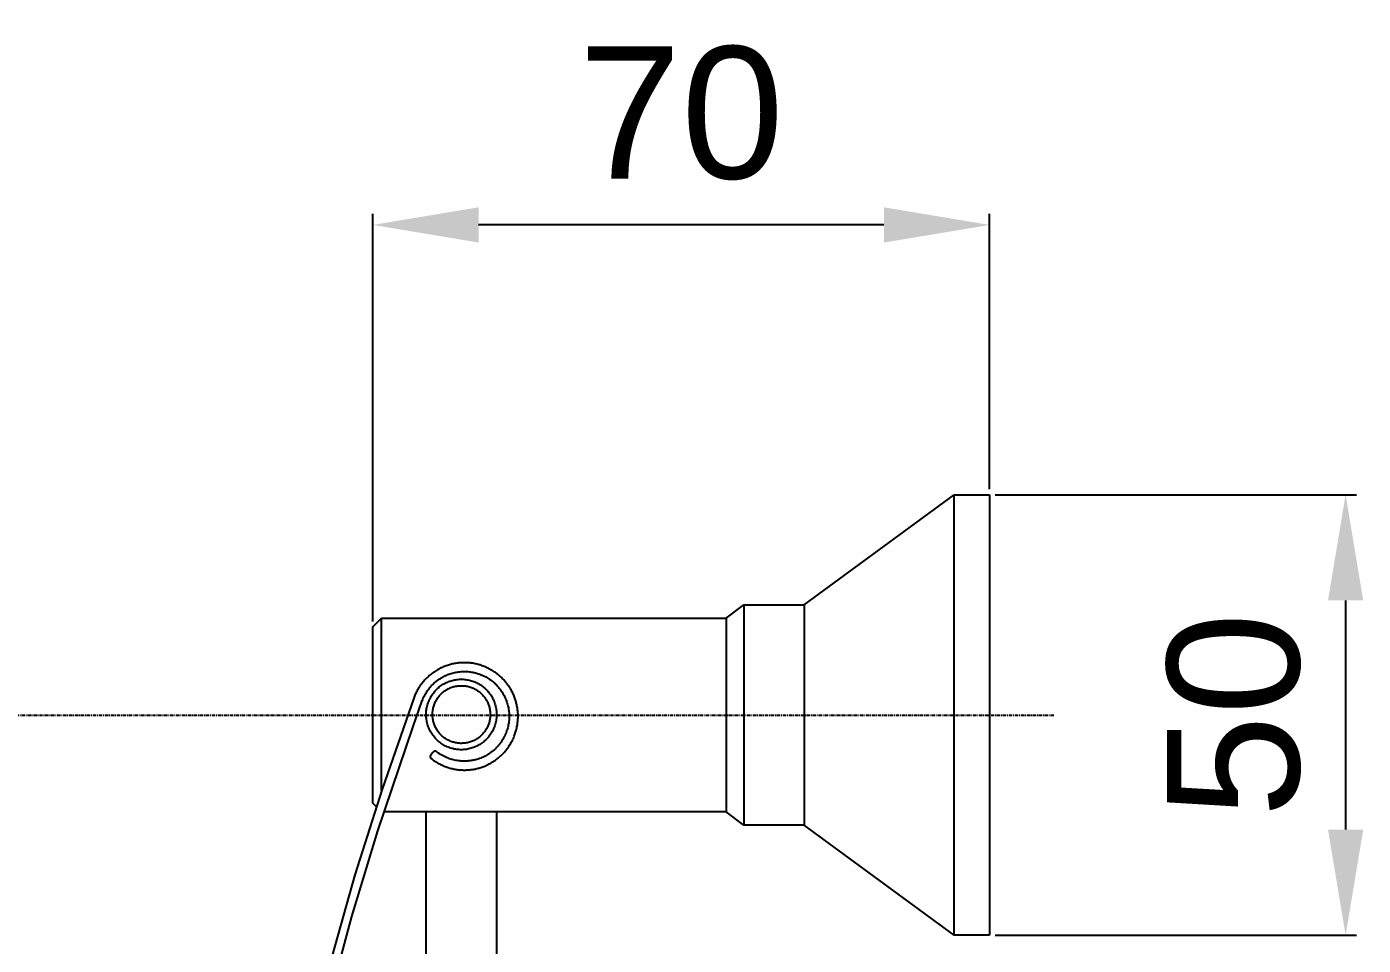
# Model space of a CAD drawing. Header units: millimetres. Extents: x 2944 to 4044, y 1234 to 2718.
# Drawn here: x 3331.8 to 3483.4, y 1527.1 to 1631.3 of the extents above; entities that cross this region are included whole.
import ezdxf

# ---------------------------------------------------------------- set-up
doc = ezdxf.new("R2010")
doc.units = ezdxf.units.MM
doc.linetypes.add('CENTER', pattern=[0.6, 0.375, -0.075, 0.075, -0.075])
for name, color, linetype in [('CEN2', 1, 'Continuous'), ('DIM2', 3, 'Continuous'), ('main', 7, 'Continuous')]:
    doc.layers.add(name, color=color, linetype=linetype)
doc.styles.get("Standard").update_dxf_attribs({"font": 'arial.ttf'})
doc.dimstyles.new('ISO-25', dxfattribs={"dimtxt": 2.5, "dimasz": 2.5, "dimexe": 1.25, "dimexo": 0.625, "dimtad": 1, "dimtxsty": 'Standard', "dimcen": 2.5, "dimadec": 0, "dimazin": 0, "dimtfac": 1, "dimtmove": 0, "dimatfit": 3, "dimfxl": 1, "dimarcsym": 0})

# ---------------------------------------------------------------- blocks, each defined once
blk = doc.blocks.new('*D33')
at = {"layer": 'Defpoints', "color": 0, "transparency": 16777216}
for p in [(3441.04, 1578.19), (3441.04, 1528.19), (3481.44, 1528.19)]:
    blk.add_point(p, dxfattribs=at)
at = {"layer": 'DIM2', "color": 0, "lineweight": -2, "transparency": 16777216}
for p, q in [((3441.67, 1578.19), (3482.69, 1578.19)), ((3481.44, 1566.19), (3481.44, 1540.19)), ((3441.67, 1528.19), (3482.69, 1528.19))]:
    blk.add_line(p, q, dxfattribs=at)
at = {"layer": 'DIM2', "color": 0, "transparency": 16777216}
for points in [[(3479.44, 1566.19), (3483.44, 1566.19), (3481.44, 1578.19)], [(3479.44, 1540.19), (3483.44, 1540.19), (3481.44, 1528.19)]]:
    blk.add_solid(points, dxfattribs=at)
at = {"layer": 'DIM2', "color": 0, "transparency": 16777216, "insert": (3468.78, 1553.19), "char_height": 15, "attachment_point": 5, "rotation": 90}
blk.add_mtext('50', dxfattribs=at)
blk = doc.blocks.new('*D24')
at = {"layer": 'Defpoints', "color": 0, "transparency": 16777216}
for p in [(3371.04, 1608.82), (3441.04, 1578.19), (3371.04, 1563.19)]:
    blk.add_point(p, dxfattribs=at)
at = {"layer": 'DIM2', "color": 0, "lineweight": -2, "transparency": 16777216}
for p, q in [((3371.04, 1563.82), (3371.04, 1610.07)), ((3441.04, 1578.82), (3441.04, 1610.07)), ((3429.04, 1608.82), (3383.04, 1608.82))]:
    blk.add_line(p, q, dxfattribs=at)
at = {"layer": 'DIM2', "color": 0, "transparency": 16777216}
for points in [[(3383.04, 1610.82), (3383.04, 1606.82), (3371.04, 1608.82)], [(3429.04, 1610.82), (3429.04, 1606.82), (3441.04, 1608.82)]]:
    blk.add_solid(points, dxfattribs=at)
at = {"layer": 'DIM2', "color": 0, "transparency": 16777216, "insert": (3406.04, 1621.48), "char_height": 15, "attachment_point": 5}
blk.add_mtext('70', dxfattribs=at)

msp = doc.modelspace()

# ---------------------------------------------------------------- linework, layer by layer
at = {"layer": 'CEN2', "linetype": 'CENTER'}
msp.add_line((3157.7, 1553.19), (3448.39, 1553.19), dxfattribs=at)
at = {"layer": 'main'}
for p, q in [((3419.98, 1565.69), (3437.03, 1578.19)), ((3437.03, 1578.19), (3441.04, 1578.19)), ((3437.03, 1528.19), (3437.03, 1578.19)), ((3441.04, 1578.19), (3441.04, 1528.19)), ((3411.16, 1564.19), (3413.16, 1565.69)), ((3413.16, 1565.69), (3419.98, 1565.69)), ((3413.16, 1565.69), (3413.16, 1540.7)), ((3419.98, 1565.69), (3419.98, 1540.7)), ((3371.04, 1563.19), (3372.04, 1564.19)), ((3372.04, 1544.62), (3372.04, 1564.19)), ((3372.04, 1564.19), (3411.16, 1564.19)), ((3411.16, 1564.19), (3411.16, 1542.2)), ((3371.04, 1543.19), (3371.04, 1563.19)), ((3377.55, 1557.74), (3377.45, 1557.66)), ((3377.65, 1557.82), (3377.55, 1557.74)), ((3377.75, 1557.9), (3377.65, 1557.82)), ((3377.85, 1557.97), (3377.75, 1557.9)), ((3377.95, 1558.04), (3377.85, 1557.97)), ((3378.05, 1558.11), (3377.95, 1558.04)), ((3378.16, 1558.18), (3378.05, 1558.11)), ((3378.26, 1558.25), (3378.16, 1558.18)), ((3378.37, 1558.31), (3378.26, 1558.25)), ((3378.48, 1558.37), (3378.37, 1558.31)), ((3378.59, 1558.43), (3378.48, 1558.37)), ((3378.7, 1558.49), (3378.59, 1558.43)), ((3378.81, 1558.55), (3378.7, 1558.49)), ((3378.92, 1558.6), (3378.81, 1558.55)), ((3379.04, 1558.65), (3378.92, 1558.6)), ((3379.15, 1558.69), (3379.04, 1558.65)), ((3379.27, 1558.74), (3379.15, 1558.69)), ((3379.38, 1558.78), (3379.27, 1558.74)), ((3379.33, 1557.68), (3379.44, 1557.73)), ((3379.5, 1558.82), (3379.38, 1558.78)), ((3379.44, 1557.73), (3379.55, 1557.78)), ((3379.62, 1558.86), (3379.5, 1558.82)), ((3379.55, 1557.78), (3379.66, 1557.82)), ((3379.73, 1558.9), (3379.62, 1558.86)), ((3379.66, 1557.82), (3379.79, 1557.87)), ((3379.85, 1558.93), (3379.73, 1558.9)), ((3379.79, 1557.87), (3379.93, 1557.91)), ((3379.97, 1558.96), (3379.85, 1558.93)), ((3379.93, 1557.91), (3380.06, 1557.95)), ((3380.09, 1558.99), (3379.97, 1558.96)), ((3380.06, 1557.95), (3380.2, 1557.98)), ((3380.21, 1559.01), (3380.09, 1558.99)), ((3380.2, 1557.98), (3380.34, 1558.02)), ((3380.32, 1559.03), (3380.21, 1559.01)), ((3380.44, 1559.05), (3380.32, 1559.03)), ((3380.34, 1558.02), (3380.48, 1558.05)), ((3380.56, 1559.07), (3380.44, 1559.05)), ((3380.48, 1558.05), (3380.62, 1558.07)), ((3380.68, 1559.09), (3380.56, 1559.07)), ((3380.62, 1558.07), (3380.76, 1558.09)), ((3380.8, 1559.1), (3380.68, 1559.09)), ((3380.76, 1558.09), (3380.91, 1558.11)), ((3380.91, 1559.11), (3380.8, 1559.1)), ((3381.03, 1559.12), (3380.91, 1559.11)), ((3380.91, 1558.11), (3381.07, 1558.12)), ((3381.15, 1559.13), (3381.03, 1559.12)), ((3381.07, 1558.12), (3381.22, 1558.13)), ((3381.26, 1559.13), (3381.15, 1559.13)), ((3381.22, 1558.13), (3381.38, 1558.13)), ((3381.38, 1559.13), (3381.26, 1559.13)), ((3381.49, 1559.13), (3381.38, 1559.13)), ((3381.38, 1558.13), (3381.53, 1558.13)), ((3381.61, 1559.13), (3381.49, 1559.13)), ((3381.53, 1558.13), (3381.69, 1558.13)), ((3381.72, 1559.13), (3381.61, 1559.13)), ((3381.69, 1558.13), (3381.85, 1558.12)), ((3381.83, 1559.12), (3381.72, 1559.13)), ((3381.95, 1559.11), (3381.83, 1559.12)), ((3381.85, 1558.12), (3382, 1558.1)), ((3382.06, 1559.1), (3381.95, 1559.11)), ((3382, 1558.1), (3382.12, 1558.09)), ((3382.17, 1559.09), (3382.06, 1559.1)), ((3382.12, 1558.09), (3382.24, 1558.07)), ((3382.29, 1559.07), (3382.17, 1559.09)), ((3382.24, 1558.07), (3382.35, 1558.05)), ((3382.4, 1559.06), (3382.29, 1559.07)), ((3382.35, 1558.05), (3382.47, 1558.03)), ((3382.52, 1559.04), (3382.4, 1559.06)), ((3382.47, 1558.03), (3382.59, 1558)), ((3382.64, 1559.01), (3382.52, 1559.04)), ((3382.59, 1558), (3382.7, 1557.97)), ((3382.75, 1558.99), (3382.64, 1559.01)), ((3382.7, 1557.97), (3382.81, 1557.94)), ((3382.87, 1558.96), (3382.75, 1558.99)), ((3382.81, 1557.94), (3382.93, 1557.91)), ((3382.98, 1558.93), (3382.87, 1558.96)), ((3382.93, 1557.91), (3383.06, 1557.86)), ((3383.1, 1558.9), (3382.98, 1558.93)), ((3383.06, 1557.86), (3383.2, 1557.82)), ((3383.21, 1558.87), (3383.1, 1558.9)), ((3383.2, 1557.82), (3383.33, 1557.76)), ((3383.33, 1558.83), (3383.21, 1558.87)), ((3383.44, 1558.79), (3383.33, 1558.83)), ((3383.33, 1557.76), (3383.46, 1557.71)), ((3383.56, 1558.75), (3383.44, 1558.79)), ((3383.46, 1557.71), (3383.59, 1557.65)), ((3383.67, 1558.71), (3383.56, 1558.75)), ((3383.79, 1558.66), (3383.67, 1558.71)), ((3383.9, 1558.61), (3383.79, 1558.66)), ((3384.01, 1558.56), (3383.9, 1558.61)), ((3384.12, 1558.51), (3384.01, 1558.56)), ((3384.23, 1558.45), (3384.12, 1558.51)), ((3384.34, 1558.39), (3384.23, 1558.45)), ((3384.45, 1558.33), (3384.34, 1558.39)), ((3384.56, 1558.27), (3384.45, 1558.33)), ((3384.66, 1558.2), (3384.56, 1558.27)), ((3384.77, 1558.14), (3384.66, 1558.2)), ((3384.87, 1558.07), (3384.77, 1558.14)), ((3384.97, 1558), (3384.87, 1558.07)), ((3385.08, 1557.92), (3384.97, 1558)), ((3385.17, 1557.85), (3385.08, 1557.92)), ((3385.27, 1557.77), (3385.17, 1557.85)), ((3385.37, 1557.69), (3385.27, 1557.77)), ((3376.26, 1556.27), (3376.2, 1556.17)), ((3376.32, 1556.37), (3376.26, 1556.27)), ((3376.39, 1556.47), (3376.32, 1556.37)), ((3376.46, 1556.57), (3376.39, 1556.47)), ((3376.53, 1556.67), (3376.46, 1556.57)), ((3376.61, 1556.77), (3376.53, 1556.67)), ((3376.68, 1556.86), (3376.61, 1556.77)), ((3376.76, 1556.96), (3376.68, 1556.86)), ((3376.84, 1557.05), (3376.76, 1556.96)), ((3376.92, 1557.14), (3376.84, 1557.05)), ((3377, 1557.23), (3376.92, 1557.14)), ((3377.09, 1557.32), (3377, 1557.23)), ((3377.18, 1557.41), (3377.09, 1557.32)), ((3377.27, 1557.5), (3377.18, 1557.41)), ((3377.36, 1557.58), (3377.27, 1557.5)), ((3377.45, 1557.66), (3377.36, 1557.58)), ((3377.4, 1556.16), (3377.48, 1556.27)), ((3377.48, 1556.27), (3377.56, 1556.36)), ((3377.56, 1556.36), (3377.64, 1556.45)), ((3377.64, 1556.45), (3377.72, 1556.54)), ((3377.72, 1556.54), (3377.81, 1556.63)), ((3377.81, 1556.63), (3377.9, 1556.71)), ((3377.9, 1556.71), (3377.98, 1556.8)), ((3377.98, 1556.8), (3378.07, 1556.88)), ((3378.07, 1556.88), (3378.17, 1556.95)), ((3378.17, 1556.95), (3378.24, 1557.02)), ((3378.24, 1557.02), (3378.32, 1557.08)), ((3378.28, 1556.09), (3378.38, 1556.19)), ((3378.32, 1557.08), (3378.39, 1557.13)), ((3378.38, 1556.19), (3378.48, 1556.28)), ((3378.39, 1557.13), (3378.47, 1557.19)), ((3378.41, 1556.22), (3378.47, 1556.27)), ((3378.47, 1557.19), (3378.55, 1557.25)), ((3378.48, 1556.28), (3378.59, 1556.37)), ((3378.55, 1557.25), (3378.63, 1557.3)), ((3378.59, 1556.37), (3378.7, 1556.45)), ((3378.63, 1557.3), (3378.71, 1557.35)), ((3378.7, 1556.45), (3378.81, 1556.54)), ((3378.71, 1557.35), (3378.8, 1557.4)), ((3378.8, 1557.4), (3378.9, 1557.46)), ((3378.81, 1556.54), (3378.93, 1556.61)), ((3378.9, 1557.46), (3379, 1557.52)), ((3378.93, 1556.61), (3379.04, 1556.69)), ((3379, 1557.52), (3379.11, 1557.58)), ((3379.04, 1556.69), (3379.16, 1556.75)), ((3379.11, 1557.58), (3379.22, 1557.63)), ((3379.16, 1556.75), (3379.29, 1556.82)), ((3379.22, 1557.63), (3379.33, 1557.68)), ((3379.29, 1556.82), (3379.41, 1556.88)), ((3379.41, 1556.88), (3379.54, 1556.93)), ((3379.54, 1556.93), (3379.67, 1556.99)), ((3379.59, 1556.16), (3379.69, 1556.21)), ((3379.67, 1556.99), (3379.8, 1557.03)), ((3379.69, 1556.21), (3379.79, 1556.26)), ((3379.79, 1556.26), (3379.9, 1556.3)), ((3379.8, 1557.03), (3379.93, 1557.08)), ((3379.9, 1556.3), (3380, 1556.34)), ((3379.93, 1557.08), (3380.06, 1557.11)), ((3380, 1556.34), (3380.11, 1556.37)), ((3380.06, 1557.11), (3380.19, 1557.15)), ((3380.11, 1556.37), (3380.22, 1556.41)), ((3380.19, 1557.15), (3380.33, 1557.18)), ((3380.22, 1556.41), (3380.33, 1556.44)), ((3380.33, 1557.18), (3380.47, 1557.2)), ((3380.33, 1556.44), (3380.44, 1556.46)), ((3380.44, 1556.46), (3380.55, 1556.48)), ((3380.47, 1557.2), (3380.6, 1557.22)), ((3380.55, 1556.48), (3380.67, 1556.5)), ((3380.6, 1557.22), (3380.74, 1557.23)), ((3380.67, 1556.5), (3380.78, 1556.51)), ((3380.74, 1557.23), (3380.88, 1557.24)), ((3380.78, 1556.51), (3380.89, 1556.52)), ((3380.88, 1557.24), (3381.02, 1557.25)), ((3380.89, 1556.52), (3381.01, 1556.52)), ((3381.01, 1556.52), (3381.12, 1556.52)), ((3381.02, 1557.25), (3381.15, 1557.25)), ((3381.12, 1556.52), (3381.23, 1556.52)), ((3381.15, 1557.25), (3381.29, 1557.24)), ((3381.23, 1556.52), (3381.35, 1556.51)), ((3381.29, 1557.24), (3381.43, 1557.23)), ((3381.35, 1556.51), (3381.46, 1556.5)), ((3381.43, 1557.23), (3381.57, 1557.22)), ((3381.46, 1556.5), (3381.57, 1556.49)), ((3381.57, 1557.22), (3381.7, 1557.2)), ((3381.57, 1556.49), (3381.69, 1556.47)), ((3381.69, 1556.47), (3381.8, 1556.45)), ((3381.7, 1557.2), (3381.84, 1557.18)), ((3381.8, 1556.45), (3381.91, 1556.42)), ((3381.84, 1557.18), (3381.98, 1557.15)), ((3381.91, 1556.42), (3382.02, 1556.39)), ((3381.98, 1557.15), (3382.11, 1557.12)), ((3382.02, 1556.39), (3382.13, 1556.36)), ((3382.11, 1557.12), (3382.24, 1557.08)), ((3382.13, 1556.36), (3382.23, 1556.32)), ((3382.23, 1556.32), (3382.34, 1556.28)), ((3382.24, 1557.08), (3382.38, 1557.04)), ((3382.34, 1556.28), (3382.44, 1556.23)), ((3382.38, 1557.04), (3382.51, 1556.99)), ((3382.44, 1556.23), (3382.55, 1556.18)), ((3382.51, 1556.99), (3382.63, 1556.94)), ((3382.63, 1556.94), (3382.76, 1556.88)), ((3382.76, 1556.88), (3382.88, 1556.82)), ((3382.88, 1556.82), (3383.01, 1556.76)), ((3383.01, 1556.76), (3383.13, 1556.69)), ((3383.13, 1556.69), (3383.25, 1556.62)), ((3383.25, 1556.62), (3383.36, 1556.54)), ((3383.36, 1556.54), (3383.47, 1556.46)), ((3383.47, 1556.46), (3383.58, 1556.38)), ((3383.58, 1556.38), (3383.69, 1556.29)), ((3383.59, 1557.65), (3383.72, 1557.59)), ((3383.69, 1556.29), (3383.79, 1556.2)), ((3383.72, 1557.59), (3383.85, 1557.52)), ((3383.79, 1556.2), (3383.89, 1556.1)), ((3383.85, 1557.52), (3383.97, 1557.45)), ((3383.97, 1557.45), (3384.1, 1557.38)), ((3384.1, 1557.38), (3384.22, 1557.3)), ((3384.22, 1557.3), (3384.34, 1557.22)), ((3384.34, 1557.22), (3384.46, 1557.13)), ((3384.46, 1557.13), (3384.58, 1557.04)), ((3384.58, 1557.04), (3384.69, 1556.95)), ((3384.69, 1556.95), (3384.8, 1556.86)), ((3384.8, 1556.86), (3384.91, 1556.76)), ((3384.91, 1556.76), (3385.01, 1556.66)), ((3385.01, 1556.66), (3385.11, 1556.56)), ((3385.11, 1556.56), (3385.21, 1556.45)), ((3385.21, 1556.45), (3385.31, 1556.34)), ((3385.31, 1556.34), (3385.4, 1556.23)), ((3385.46, 1557.61), (3385.37, 1557.69)), ((3385.4, 1556.23), (3385.49, 1556.12)), ((3385.56, 1557.52), (3385.46, 1557.61)), ((3385.65, 1557.44), (3385.56, 1557.52)), ((3385.74, 1557.35), (3385.65, 1557.44)), ((3385.82, 1557.26), (3385.74, 1557.35)), ((3385.91, 1557.17), (3385.82, 1557.26)), ((3385.99, 1557.08), (3385.91, 1557.17)), ((3386.07, 1556.98), (3385.99, 1557.08)), ((3386.15, 1556.89), (3386.07, 1556.98)), ((3386.23, 1556.79), (3386.15, 1556.89)), ((3386.31, 1556.69), (3386.23, 1556.79)), ((3386.38, 1556.59), (3386.31, 1556.69)), ((3386.45, 1556.49), (3386.38, 1556.59)), ((3386.52, 1556.39), (3386.45, 1556.49)), ((3386.58, 1556.29), (3386.52, 1556.39)), ((3386.65, 1556.19), (3386.58, 1556.29)), ((3375.7, 1555.12), (3372.1, 1544.78)), ((3375.61, 1551.9), (3376.66, 1554.83)), ((3375.74, 1555.23), (3375.7, 1555.12)), ((3375.78, 1555.34), (3375.74, 1555.23)), ((3375.82, 1555.44), (3375.78, 1555.34)), ((3375.87, 1555.55), (3375.82, 1555.44)), ((3375.92, 1555.65), (3375.87, 1555.55)), ((3375.97, 1555.76), (3375.92, 1555.65)), ((3376.02, 1555.86), (3375.97, 1555.76)), ((3376.08, 1555.97), (3376.02, 1555.86)), ((3376.14, 1556.07), (3376.08, 1555.97)), ((3376.2, 1556.17), (3376.14, 1556.07)), ((3376.66, 1554.83), (3376.71, 1554.96)), ((3376.71, 1554.96), (3376.73, 1555.02)), ((3376.73, 1555.02), (3376.8, 1555.18)), ((3376.8, 1555.18), (3376.88, 1555.34)), ((3376.88, 1555.34), (3376.94, 1555.46)), ((3376.94, 1555.46), (3377.01, 1555.58)), ((3377.01, 1555.58), (3377.08, 1555.7)), ((3377.08, 1555.7), (3377.16, 1555.82)), ((3377.16, 1555.82), (3377.23, 1555.93)), ((3377.23, 1555.93), (3377.31, 1556.05)), ((3377.31, 1556.05), (3377.4, 1556.16)), ((3377.32, 1554.59), (3377.37, 1554.72)), ((3377.37, 1554.72), (3377.43, 1554.85)), ((3377.43, 1554.85), (3377.48, 1554.97)), ((3377.48, 1554.97), (3377.54, 1555.1)), ((3377.49, 1554.98), (3377.5, 1555)), ((3377.54, 1555.1), (3377.61, 1555.22)), ((3377.61, 1555.22), (3377.68, 1555.34)), ((3377.68, 1555.34), (3377.75, 1555.45)), ((3377.75, 1555.45), (3377.83, 1555.57)), ((3377.77, 1555.48), (3377.77, 1555.48)), ((3377.82, 1555.56), (3377.83, 1555.56)), ((3377.83, 1555.57), (3377.92, 1555.68)), ((3377.92, 1555.68), (3378, 1555.79)), ((3377.92, 1555.69), (3377.94, 1555.71)), ((3378, 1555.79), (3378.09, 1555.89)), ((3378.02, 1555.81), (3378.05, 1555.85)), ((3378.09, 1555.89), (3378.18, 1556)), ((3378.12, 1554.63), (3378.17, 1554.73)), ((3378.17, 1554.73), (3378.22, 1554.83)), ((3378.18, 1556), (3378.28, 1556.09)), ((3378.22, 1554.83), (3378.28, 1554.93)), ((3378.28, 1554.93), (3378.34, 1555.02)), ((3378.34, 1555.02), (3378.4, 1555.12)), ((3378.4, 1555.12), (3378.47, 1555.21)), ((3378.47, 1555.21), (3378.54, 1555.3)), ((3378.54, 1555.3), (3378.61, 1555.39)), ((3378.61, 1555.39), (3378.69, 1555.47)), ((3378.69, 1555.47), (3378.77, 1555.56)), ((3378.77, 1555.56), (3378.85, 1555.63)), ((3378.85, 1555.63), (3378.93, 1555.71)), ((3378.93, 1555.71), (3379.02, 1555.78)), ((3379.02, 1555.78), (3379.11, 1555.85)), ((3379.11, 1555.85), (3379.2, 1555.92)), ((3379.2, 1555.92), (3379.29, 1555.99)), ((3379.29, 1555.99), (3379.39, 1556.05)), ((3379.39, 1556.05), (3379.49, 1556.1)), ((3379.49, 1556.1), (3379.59, 1556.16)), ((3382.55, 1556.18), (3382.65, 1556.13)), ((3382.65, 1556.13), (3382.75, 1556.08)), ((3382.75, 1556.08), (3382.84, 1556.02)), ((3382.84, 1556.02), (3382.94, 1555.95)), ((3382.94, 1555.95), (3383.03, 1555.89)), ((3383.03, 1555.89), (3383.12, 1555.82)), ((3383.12, 1555.82), (3383.21, 1555.75)), ((3383.21, 1555.75), (3383.29, 1555.67)), ((3383.29, 1555.67), (3383.38, 1555.6)), ((3383.38, 1555.6), (3383.46, 1555.51)), ((3383.46, 1555.51), (3383.53, 1555.43)), ((3383.53, 1555.43), (3383.61, 1555.34)), ((3383.61, 1555.34), (3383.68, 1555.26)), ((3383.68, 1555.26), (3383.75, 1555.17)), ((3383.75, 1555.17), (3383.81, 1555.07)), ((3383.81, 1555.07), (3383.88, 1554.98)), ((3383.88, 1554.98), (3383.93, 1554.88)), ((3383.89, 1556.1), (3383.99, 1556.01)), ((3383.93, 1554.88), (3383.99, 1554.78)), ((3383.99, 1556.01), (3384.08, 1555.9)), ((3383.99, 1556), (3384.05, 1555.95)), ((3383.99, 1554.78), (3384.04, 1554.68)), ((3384.04, 1554.68), (3384.09, 1554.57)), ((3384.06, 1555.93), (3384.11, 1555.87)), ((3384.08, 1555.9), (3384.17, 1555.8)), ((3384.14, 1555.84), (3384.18, 1555.8)), ((3384.17, 1555.8), (3384.26, 1555.69)), ((3384.26, 1555.69), (3384.34, 1555.58)), ((3384.3, 1555.64), (3384.32, 1555.61)), ((3384.34, 1555.58), (3384.42, 1555.47)), ((3384.42, 1555.47), (3384.5, 1555.35)), ((3384.5, 1555.35), (3384.57, 1555.23)), ((3384.57, 1555.23), (3384.63, 1555.11)), ((3384.63, 1555.11), (3384.69, 1554.99)), ((3384.69, 1554.99), (3384.75, 1554.86)), ((3384.75, 1554.86), (3384.81, 1554.73)), ((3384.81, 1554.73), (3384.86, 1554.6)), ((3385.49, 1556.12), (3385.57, 1556)), ((3385.57, 1556), (3385.65, 1555.88)), ((3385.65, 1555.88), (3385.73, 1555.77)), ((3385.73, 1555.77), (3385.8, 1555.65)), ((3385.8, 1555.65), (3385.87, 1555.53)), ((3385.87, 1555.53), (3385.94, 1555.4)), ((3385.94, 1555.4), (3386, 1555.28)), ((3386, 1555.28), (3386.06, 1555.15)), ((3386.06, 1555.15), (3386.12, 1555.02)), ((3386.12, 1555.02), (3386.17, 1554.89)), ((3386.17, 1554.89), (3386.22, 1554.77)), ((3386.22, 1554.77), (3386.26, 1554.64)), ((3386.71, 1556.08), (3386.65, 1556.19)), ((3386.77, 1555.98), (3386.71, 1556.08)), ((3386.82, 1555.87), (3386.77, 1555.98)), ((3386.88, 1555.76), (3386.82, 1555.87)), ((3386.93, 1555.66), (3386.88, 1555.76)), ((3386.98, 1555.55), (3386.93, 1555.66)), ((3387.03, 1555.44), (3386.98, 1555.55)), ((3387.07, 1555.33), (3387.03, 1555.44)), ((3387.12, 1555.22), (3387.07, 1555.33)), ((3387.16, 1555.11), (3387.12, 1555.22)), ((3387.2, 1555), (3387.16, 1555.11)), ((3387.23, 1554.89), (3387.2, 1555)), ((3387.27, 1554.79), (3387.23, 1554.89)), ((3387.3, 1554.68), (3387.27, 1554.79)), ((3387.33, 1554.57), (3387.3, 1554.68)), ((3377.09, 1553.37), (3377.1, 1553.51)), ((3377.09, 1553.23), (3377.09, 1553.37)), ((3377.09, 1553.1), (3377.09, 1553.23)), ((3377.1, 1553.51), (3377.11, 1553.65)), ((3377.11, 1553.65), (3377.13, 1553.79)), ((3377.13, 1553.79), (3377.15, 1553.92)), ((3377.15, 1553.92), (3377.17, 1554.06)), ((3377.17, 1554.06), (3377.21, 1554.19)), ((3377.21, 1554.19), (3377.24, 1554.33)), ((3377.24, 1554.33), (3377.28, 1554.46)), ((3377.28, 1554.46), (3377.32, 1554.59)), ((3377.82, 1553.42), (3377.83, 1553.53)), ((3377.82, 1553.31), (3377.82, 1553.42)), ((3377.82, 1553.19), (3377.82, 1553.31)), ((3377.82, 1553.08), (3377.82, 1553.19)), ((3377.83, 1553.53), (3377.84, 1553.65)), ((3377.84, 1553.65), (3377.86, 1553.76)), ((3377.86, 1553.76), (3377.88, 1553.87)), ((3377.88, 1553.87), (3377.9, 1553.98)), ((3377.9, 1553.98), (3377.93, 1554.09)), ((3377.93, 1554.09), (3377.96, 1554.2)), ((3377.96, 1554.2), (3377.99, 1554.31)), ((3377.99, 1554.31), (3378.03, 1554.42)), ((3378.03, 1554.42), (3378.07, 1554.52)), ((3378.07, 1554.52), (3378.12, 1554.63)), ((3384.09, 1554.57), (3384.13, 1554.47)), ((3384.13, 1554.47), (3384.17, 1554.36)), ((3384.17, 1554.36), (3384.21, 1554.26)), ((3384.21, 1554.26), (3384.24, 1554.15)), ((3384.24, 1554.15), (3384.27, 1554.04)), ((3384.27, 1554.04), (3384.3, 1553.93)), ((3384.3, 1553.93), (3384.32, 1553.81)), ((3384.32, 1553.81), (3384.34, 1553.7)), ((3384.34, 1553.7), (3384.35, 1553.59)), ((3384.35, 1553.59), (3384.36, 1553.48)), ((3384.36, 1553.48), (3384.37, 1553.36)), ((3384.37, 1553.36), (3384.37, 1553.25)), ((3384.37, 1553.25), (3384.37, 1553.14)), ((3384.86, 1554.6), (3384.9, 1554.47)), ((3384.9, 1554.47), (3384.94, 1554.34)), ((3384.94, 1554.34), (3384.98, 1554.21)), ((3384.98, 1554.21), (3385.01, 1554.07)), ((3385.01, 1554.07), (3385.03, 1553.94)), ((3385.03, 1553.94), (3385.05, 1553.8)), ((3385.05, 1553.8), (3385.07, 1553.66)), ((3385.07, 1553.66), (3385.08, 1553.53)), ((3385.08, 1553.53), (3385.09, 1553.39)), ((3385.09, 1553.39), (3385.09, 1553.25)), ((3385.09, 1553.25), (3385.09, 1553.11)), ((3386.26, 1554.64), (3386.3, 1554.51)), ((3386.3, 1554.51), (3386.34, 1554.38)), ((3386.34, 1554.38), (3386.38, 1554.25)), ((3386.38, 1554.25), (3386.41, 1554.12)), ((3386.41, 1554.12), (3386.43, 1553.99)), ((3386.43, 1553.99), (3386.46, 1553.85)), ((3386.46, 1553.85), (3386.48, 1553.72)), ((3386.48, 1553.72), (3386.49, 1553.58)), ((3386.49, 1553.58), (3386.51, 1553.44)), ((3386.51, 1553.44), (3386.52, 1553.3)), ((3386.52, 1553.3), (3386.52, 1553.16)), ((3386.52, 1553.16), (3386.52, 1553.02)), ((3387.36, 1554.46), (3387.33, 1554.57)), ((3387.38, 1554.35), (3387.36, 1554.46)), ((3387.4, 1554.23), (3387.38, 1554.35)), ((3387.43, 1554.12), (3387.4, 1554.23)), ((3387.45, 1554.01), (3387.43, 1554.12)), ((3387.46, 1553.89), (3387.45, 1554.01)), ((3387.48, 1553.77), (3387.46, 1553.89)), ((3387.49, 1553.66), (3387.48, 1553.77)), ((3387.5, 1553.54), (3387.49, 1553.66)), ((3387.51, 1553.42), (3387.5, 1553.54)), ((3387.52, 1553.3), (3387.51, 1553.42)), ((3387.52, 1553.18), (3387.52, 1553.3)), ((3387.52, 1553.06), (3387.52, 1553.18)), ((3371.6, 1540.03), (3375.61, 1551.9)), ((3377.1, 1552.96), (3377.09, 1553.1)), ((3377.12, 1552.82), (3377.1, 1552.96)), ((3377.13, 1552.68), (3377.12, 1552.82)), ((3377.16, 1552.54), (3377.13, 1552.68)), ((3377.18, 1552.4), (3377.16, 1552.54)), ((3377.21, 1552.27), (3377.18, 1552.4)), ((3377.25, 1552.13), (3377.21, 1552.27)), ((3377.29, 1552), (3377.25, 1552.13)), ((3377.34, 1551.87), (3377.29, 1552)), ((3377.39, 1551.74), (3377.34, 1551.87)), ((3377.44, 1551.61), (3377.39, 1551.74)), ((3377.83, 1552.97), (3377.82, 1553.08)), ((3377.84, 1552.85), (3377.83, 1552.97)), ((3377.86, 1552.74), (3377.84, 1552.85)), ((3377.88, 1552.63), (3377.86, 1552.74)), ((3377.9, 1552.52), (3377.88, 1552.63)), ((3377.93, 1552.41), (3377.9, 1552.52)), ((3377.96, 1552.3), (3377.93, 1552.41)), ((3377.99, 1552.19), (3377.96, 1552.3)), ((3378.03, 1552.08), (3377.99, 1552.19)), ((3378.07, 1551.98), (3378.03, 1552.08)), ((3378.12, 1551.87), (3378.07, 1551.98)), ((3378.17, 1551.77), (3378.12, 1551.87)), ((3378.22, 1551.67), (3378.17, 1551.77)), ((3378.28, 1551.57), (3378.22, 1551.67)), ((3383.99, 1551.72), (3383.93, 1551.62)), ((3384.04, 1551.82), (3383.99, 1551.72)), ((3384.09, 1551.92), (3384.04, 1551.82)), ((3384.13, 1552.03), (3384.09, 1551.92)), ((3384.17, 1552.13), (3384.13, 1552.03)), ((3384.21, 1552.24), (3384.17, 1552.13)), ((3384.24, 1552.35), (3384.21, 1552.24)), ((3384.27, 1552.46), (3384.24, 1552.35)), ((3384.3, 1552.57), (3384.27, 1552.46)), ((3384.32, 1552.68), (3384.3, 1552.57)), ((3384.34, 1552.8), (3384.32, 1552.68)), ((3384.35, 1552.91), (3384.34, 1552.8)), ((3384.36, 1553.02), (3384.35, 1552.91)), ((3384.37, 1553.14), (3384.36, 1553.02)), ((3384.8, 1551.75), (3384.75, 1551.62)), ((3384.85, 1551.88), (3384.8, 1551.75)), ((3384.9, 1552.01), (3384.85, 1551.88)), ((3384.94, 1552.15), (3384.9, 1552.01)), ((3384.97, 1552.28), (3384.94, 1552.15)), ((3385, 1552.42), (3384.97, 1552.28)), ((3385.03, 1552.56), (3385, 1552.42)), ((3385.05, 1552.69), (3385.03, 1552.56)), ((3385.07, 1552.83), (3385.05, 1552.69)), ((3385.08, 1552.97), (3385.07, 1552.83)), ((3385.09, 1553.11), (3385.08, 1552.97)), ((3386.36, 1551.75), (3386.32, 1551.61)), ((3386.39, 1551.89), (3386.36, 1551.75)), ((3386.42, 1552.03), (3386.39, 1551.89)), ((3386.45, 1552.17), (3386.42, 1552.03)), ((3386.47, 1552.32), (3386.45, 1552.17)), ((3386.49, 1552.46), (3386.47, 1552.32)), ((3386.5, 1552.6), (3386.49, 1552.46)), ((3386.51, 1552.74), (3386.5, 1552.6)), ((3386.52, 1552.88), (3386.51, 1552.74)), ((3386.52, 1553.02), (3386.52, 1552.88)), ((3387.35, 1551.6), (3387.38, 1551.72)), ((3387.38, 1551.72), (3387.4, 1551.84)), ((3387.4, 1551.84), (3387.43, 1551.97)), ((3387.43, 1551.97), (3387.45, 1552.09)), ((3387.45, 1552.09), (3387.47, 1552.21)), ((3387.47, 1552.21), (3387.48, 1552.33)), ((3387.48, 1552.33), (3387.49, 1552.45)), ((3387.49, 1552.45), (3387.5, 1552.58)), ((3387.5, 1552.58), (3387.51, 1552.7)), ((3387.51, 1552.7), (3387.52, 1552.82)), ((3387.52, 1552.94), (3387.52, 1553.06)), ((3387.52, 1552.82), (3387.52, 1552.94)), ((3377.5, 1551.48), (3377.44, 1551.61)), ((3377.57, 1551.36), (3377.5, 1551.48)), ((3377.63, 1551.24), (3377.57, 1551.36)), ((3377.71, 1551.12), (3377.63, 1551.24)), ((3377.78, 1551), (3377.71, 1551.12)), ((3377.86, 1550.89), (3377.78, 1551)), ((3377.95, 1550.78), (3377.86, 1550.89)), ((3378.03, 1550.67), (3377.95, 1550.78)), ((3378.13, 1550.56), (3378.03, 1550.67)), ((3378.22, 1550.46), (3378.13, 1550.56)), ((3378.32, 1550.36), (3378.22, 1550.46)), ((3378.34, 1551.47), (3378.28, 1551.57)), ((3378.42, 1550.27), (3378.32, 1550.36)), ((3378.4, 1551.38), (3378.34, 1551.47)), ((3378.47, 1551.29), (3378.4, 1551.38)), ((3378.53, 1550.18), (3378.42, 1550.27)), ((3378.54, 1551.2), (3378.47, 1551.29)), ((3378.64, 1550.09), (3378.53, 1550.18)), ((3378.61, 1551.11), (3378.54, 1551.2)), ((3378.69, 1551.03), (3378.61, 1551.11)), ((3378.77, 1550.94), (3378.69, 1551.03)), ((3378.85, 1550.86), (3378.77, 1550.94)), ((3378.93, 1550.79), (3378.85, 1550.86)), ((3379.02, 1550.71), (3378.93, 1550.79)), ((3379.11, 1550.64), (3379.02, 1550.71)), ((3379.2, 1550.58), (3379.11, 1550.64)), ((3379.29, 1550.51), (3379.2, 1550.58)), ((3379.39, 1550.45), (3379.29, 1550.51)), ((3379.49, 1550.39), (3379.39, 1550.45)), ((3379.59, 1550.34), (3379.49, 1550.39)), ((3379.69, 1550.29), (3379.59, 1550.34)), ((3379.79, 1550.24), (3379.69, 1550.29)), ((3379.9, 1550.2), (3379.79, 1550.24)), ((3380, 1550.16), (3379.9, 1550.2)), ((3380.11, 1550.12), (3380, 1550.16)), ((3380.22, 1550.09), (3380.11, 1550.12)), ((3382.13, 1550.14), (3382.02, 1550.11)), ((3382.23, 1550.18), (3382.13, 1550.14)), ((3382.34, 1550.22), (3382.23, 1550.18)), ((3382.44, 1550.27), (3382.34, 1550.22)), ((3382.55, 1550.31), (3382.44, 1550.27)), ((3382.65, 1550.37), (3382.55, 1550.31)), ((3382.75, 1550.42), (3382.65, 1550.37)), ((3382.84, 1550.48), (3382.75, 1550.42)), ((3382.94, 1550.54), (3382.84, 1550.48)), ((3383.03, 1550.61), (3382.94, 1550.54)), ((3383.12, 1550.68), (3383.03, 1550.61)), ((3383.21, 1550.75), (3383.12, 1550.68)), ((3383.29, 1550.83), (3383.21, 1550.75)), ((3383.38, 1550.9), (3383.29, 1550.83)), ((3383.46, 1550.98), (3383.38, 1550.9)), ((3383.53, 1551.07), (3383.46, 1550.98)), ((3383.61, 1551.15), (3383.53, 1551.07)), ((3383.67, 1550.19), (3383.56, 1550.1)), ((3383.68, 1551.24), (3383.61, 1551.15)), ((3383.77, 1550.28), (3383.67, 1550.19)), ((3383.75, 1551.33), (3383.68, 1551.24)), ((3383.81, 1551.43), (3383.75, 1551.33)), ((3383.87, 1550.37), (3383.77, 1550.28)), ((3383.88, 1551.52), (3383.81, 1551.43)), ((3383.97, 1550.47), (3383.87, 1550.37)), ((3383.93, 1551.62), (3383.88, 1551.52)), ((3384.07, 1550.58), (3383.97, 1550.47)), ((3384.16, 1550.68), (3384.07, 1550.58)), ((3384.25, 1550.79), (3384.16, 1550.68)), ((3384.33, 1550.9), (3384.25, 1550.79)), ((3384.41, 1551.01), (3384.33, 1550.9)), ((3384.49, 1551.13), (3384.41, 1551.01)), ((3384.56, 1551.25), (3384.49, 1551.13)), ((3384.62, 1551.37), (3384.56, 1551.25)), ((3384.69, 1551.5), (3384.62, 1551.37)), ((3384.75, 1551.62), (3384.69, 1551.5)), ((3385.61, 1550.12), (3385.51, 1549.99)), ((3385.7, 1550.26), (3385.61, 1550.12)), ((3385.79, 1550.4), (3385.7, 1550.26)), ((3385.87, 1550.55), (3385.79, 1550.4)), ((3385.94, 1550.67), (3385.87, 1550.55)), ((3386.01, 1550.8), (3385.94, 1550.67)), ((3386.07, 1550.94), (3386.01, 1550.8)), ((3386.13, 1551.07), (3386.07, 1550.94)), ((3386.18, 1551.2), (3386.13, 1551.07)), ((3386.23, 1551.34), (3386.18, 1551.2)), ((3386.28, 1551.48), (3386.23, 1551.34)), ((3386.32, 1551.61), (3386.28, 1551.48)), ((3386.76, 1550.09), (3386.82, 1550.2)), ((3386.82, 1550.2), (3386.88, 1550.31)), ((3386.88, 1550.31), (3386.93, 1550.43)), ((3386.93, 1550.43), (3386.99, 1550.54)), ((3386.99, 1550.54), (3387.04, 1550.65)), ((3387.04, 1550.65), (3387.08, 1550.77)), ((3387.08, 1550.77), (3387.13, 1550.89)), ((3387.13, 1550.89), (3387.17, 1551)), ((3387.17, 1551), (3387.21, 1551.12)), ((3387.21, 1551.12), (3387.25, 1551.24)), ((3387.25, 1551.24), (3387.29, 1551.36)), ((3387.29, 1551.36), (3387.32, 1551.48)), ((3387.32, 1551.48), (3387.35, 1551.6)), ((3377.6, 1548.62), (3377.59, 1548.61)), ((3377.59, 1548.61), (3377.59, 1548.61)), ((3377.59, 1548.61), (3377.59, 1548.6)), ((3377.61, 1548.63), (3377.6, 1548.63)), ((3377.6, 1548.63), (3377.6, 1548.62)), ((3377.62, 1548.65), (3377.61, 1548.64)), ((3377.61, 1548.64), (3377.61, 1548.64)), ((3377.61, 1548.64), (3377.61, 1548.63)), ((3377.63, 1548.66), (3377.62, 1548.66)), ((3377.62, 1548.66), (3377.62, 1548.65)), ((3377.9, 1548.98), (3377.63, 1548.67)), ((3377.63, 1548.67), (3377.63, 1548.66)), ((3377.91, 1548.99), (3377.9, 1548.98)), ((3377.9, 1548.98), (3377.9, 1548.98)), ((3377.92, 1548.99), (3377.91, 1548.99)), ((3377.91, 1548.99), (3377.91, 1548.99)), ((3377.93, 1549), (3377.92, 1549)), ((3377.92, 1549), (3377.92, 1548.99)), ((3377.94, 1549.01), (3377.93, 1549.01)), ((3377.93, 1549.01), (3377.93, 1549)), ((3377.95, 1549.02), (3377.94, 1549.02)), ((3377.94, 1549.02), (3377.94, 1549.01)), ((3377.96, 1549.02), (3377.95, 1549.02)), ((3377.97, 1549.03), (3377.96, 1549.03)), ((3377.96, 1549.03), (3377.96, 1549.02)), ((3377.98, 1549.04), (3377.97, 1549.04)), ((3377.97, 1549.04), (3377.97, 1549.03)), ((3377.99, 1549.04), (3377.98, 1549.04)), ((3378, 1549.05), (3377.99, 1549.05)), ((3377.99, 1549.05), (3377.99, 1549.04)), ((3378.01, 1549.05), (3378, 1549.05)), ((3378.02, 1549.06), (3378.01, 1549.05)), ((3378.01, 1549.05), (3378.01, 1549.05)), ((3378.03, 1549.06), (3378.02, 1549.06)), ((3378.04, 1549.06), (3378.03, 1549.06)), ((3378.03, 1549.06), (3378.03, 1549.06)), ((3378.05, 1549.06), (3378.04, 1549.06)), ((3378.06, 1549.07), (3378.05, 1549.07)), ((3378.05, 1549.07), (3378.05, 1549.06)), ((3378.07, 1549.07), (3378.06, 1549.07)), ((3378.08, 1549.07), (3378.07, 1549.07)), ((3378.09, 1549.07), (3378.08, 1549.07)), ((3378.08, 1549.07), (3378.08, 1549.07)), ((3378.1, 1549.07), (3378.09, 1549.07)), ((3378.11, 1549.07), (3378.1, 1549.07)), ((3378.12, 1549.07), (3378.11, 1549.07)), ((3378.11, 1549.07), (3378.11, 1549.07)), ((3378.13, 1549.07), (3378.12, 1549.07)), ((3378.14, 1549.07), (3378.13, 1549.07)), ((3378.15, 1549.07), (3378.14, 1549.07)), ((3378.14, 1549.07), (3378.14, 1549.07)), ((3378.16, 1549.07), (3378.15, 1549.07)), ((3378.17, 1549.07), (3378.16, 1549.07)), ((3378.18, 1549.07), (3378.17, 1549.07)), ((3378.17, 1549.07), (3378.17, 1549.07)), ((3378.19, 1549.07), (3378.18, 1549.07)), ((3378.2, 1549.06), (3378.19, 1549.06)), ((3378.19, 1549.06), (3378.19, 1549.07)), ((3378.21, 1549.06), (3378.2, 1549.06)), ((3378.22, 1549.06), (3378.21, 1549.06)), ((3378.21, 1549.06), (3378.21, 1549.06)), ((3378.23, 1549.05), (3378.22, 1549.06)), ((3378.24, 1549.05), (3378.23, 1549.05)), ((3378.23, 1549.05), (3378.23, 1549.05)), ((3378.25, 1549.05), (3378.24, 1549.05)), ((3378.25, 1549.04), (3378.25, 1549.05)), ((3378.26, 1549.04), (3378.25, 1549.04)), ((3378.27, 1549.04), (3378.26, 1549.04)), ((3378.27, 1549.03), (3378.27, 1549.04)), ((3378.28, 1549.03), (3378.27, 1549.03)), ((3378.29, 1549.02), (3378.28, 1549.03)), ((3378.28, 1549.03), (3378.28, 1549.03)), ((3378.3, 1549.02), (3378.29, 1549.02)), ((3378.29, 1549.02), (3378.29, 1549.02)), ((3378.44, 1548.91), (3378.3, 1549.02)), ((3378.58, 1548.81), (3378.44, 1548.91)), ((3378.72, 1548.72), (3378.58, 1548.81)), ((3378.75, 1550.01), (3378.64, 1550.09)), ((3378.87, 1548.63), (3378.72, 1548.72)), ((3378.86, 1549.93), (3378.75, 1550.01)), ((3378.98, 1549.85), (3378.86, 1549.93)), ((3379.02, 1548.55), (3378.87, 1548.63)), ((3379.1, 1549.78), (3378.98, 1549.85)), ((3379.22, 1549.71), (3379.1, 1549.78)), ((3379.35, 1549.65), (3379.22, 1549.71)), ((3379.47, 1549.59), (3379.35, 1549.65)), ((3379.6, 1549.54), (3379.47, 1549.59)), ((3379.73, 1549.49), (3379.6, 1549.54)), ((3379.86, 1549.44), (3379.73, 1549.49)), ((3380, 1549.4), (3379.86, 1549.44)), ((3380.13, 1549.37), (3380, 1549.4)), ((3380.27, 1549.33), (3380.13, 1549.37)), ((3380.33, 1550.06), (3380.22, 1550.09)), ((3380.41, 1549.31), (3380.27, 1549.33)), ((3380.44, 1550.04), (3380.33, 1550.06)), ((3380.54, 1549.29), (3380.41, 1549.31)), ((3380.55, 1550.02), (3380.44, 1550.04)), ((3380.68, 1549.27), (3380.54, 1549.29)), ((3380.67, 1550), (3380.55, 1550.02)), ((3380.78, 1549.99), (3380.67, 1550)), ((3380.82, 1549.26), (3380.68, 1549.27)), ((3380.89, 1549.98), (3380.78, 1549.99)), ((3380.96, 1549.25), (3380.82, 1549.26)), ((3381.01, 1549.97), (3380.89, 1549.98)), ((3381.1, 1549.25), (3380.96, 1549.25)), ((3381.12, 1549.97), (3381.01, 1549.97)), ((3381.24, 1549.25), (3381.1, 1549.25)), ((3381.23, 1549.98), (3381.12, 1549.97)), ((3381.35, 1549.98), (3381.23, 1549.98)), ((3381.38, 1549.26), (3381.24, 1549.25)), ((3381.46, 1549.99), (3381.35, 1549.98)), ((3381.52, 1549.27), (3381.38, 1549.26)), ((3381.57, 1550.01), (3381.46, 1549.99)), ((3381.66, 1549.29), (3381.52, 1549.27)), ((3381.69, 1550.03), (3381.57, 1550.01)), ((3381.79, 1549.31), (3381.66, 1549.29)), ((3381.8, 1550.05), (3381.69, 1550.03)), ((3381.93, 1549.34), (3381.79, 1549.31)), ((3381.91, 1550.08), (3381.8, 1550.05)), ((3382.02, 1550.11), (3381.91, 1550.08)), ((3382.07, 1549.37), (3381.93, 1549.34)), ((3382.2, 1549.41), (3382.07, 1549.37)), ((3382.33, 1549.45), (3382.2, 1549.41)), ((3382.47, 1549.49), (3382.33, 1549.45)), ((3382.6, 1549.54), (3382.47, 1549.49)), ((3382.72, 1549.6), (3382.6, 1549.54)), ((3382.85, 1549.66), (3382.72, 1549.6)), ((3382.97, 1549.72), (3382.85, 1549.66)), ((3383.1, 1549.79), (3382.97, 1549.72)), ((3383.22, 1549.86), (3383.1, 1549.79)), ((3383.33, 1549.94), (3383.22, 1549.86)), ((3383.45, 1550.02), (3383.33, 1549.94)), ((3383.56, 1550.1), (3383.45, 1550.02)), ((3384.03, 1548.66), (3383.91, 1548.59)), ((3384.14, 1548.73), (3384.03, 1548.66)), ((3384.26, 1548.8), (3384.14, 1548.73)), ((3384.37, 1548.88), (3384.26, 1548.8)), ((3384.45, 1548.94), (3384.37, 1548.88)), ((3384.53, 1549), (3384.45, 1548.94)), ((3384.61, 1549.06), (3384.53, 1549)), ((3384.68, 1549.12), (3384.61, 1549.06)), ((3384.76, 1549.18), (3384.68, 1549.12)), ((3384.84, 1549.25), (3384.76, 1549.18)), ((3384.91, 1549.32), (3384.84, 1549.25)), ((3384.98, 1549.39), (3384.91, 1549.32)), ((3385.05, 1549.46), (3384.98, 1549.39)), ((3385.12, 1549.53), (3385.05, 1549.46)), ((3385.19, 1549.6), (3385.12, 1549.53)), ((3385.26, 1549.68), (3385.19, 1549.6)), ((3385.32, 1549.75), (3385.26, 1549.68)), ((3385.39, 1549.83), (3385.32, 1549.75)), ((3385.45, 1549.91), (3385.39, 1549.83)), ((3385.51, 1549.99), (3385.45, 1549.91)), ((3385.56, 1548.56), (3385.65, 1548.64)), ((3385.65, 1548.64), (3385.73, 1548.72)), ((3385.73, 1548.72), (3385.82, 1548.81)), ((3385.82, 1548.81), (3385.9, 1548.9)), ((3385.9, 1548.9), (3385.98, 1548.99)), ((3385.98, 1548.99), (3386.06, 1549.08)), ((3386.06, 1549.08), (3386.14, 1549.17)), ((3386.14, 1549.17), (3386.22, 1549.27)), ((3386.22, 1549.27), (3386.29, 1549.37)), ((3386.29, 1549.37), (3386.36, 1549.46)), ((3386.36, 1549.46), (3386.44, 1549.56)), ((3386.44, 1549.56), (3386.5, 1549.67)), ((3386.5, 1549.67), (3386.57, 1549.77)), ((3386.57, 1549.77), (3386.64, 1549.88)), ((3386.64, 1549.88), (3386.7, 1549.98)), ((3386.7, 1549.98), (3386.76, 1550.09)), ((3377.57, 1548.54), (3377.56, 1548.53)), ((3377.56, 1548.53), (3377.56, 1548.53)), ((3377.56, 1548.53), (3377.56, 1548.52)), ((3377.56, 1548.52), (3377.56, 1548.51)), ((3377.56, 1548.51), (3377.56, 1548.5)), ((3377.56, 1548.5), (3377.56, 1548.5)), ((3377.56, 1548.5), (3377.56, 1548.49)), ((3377.56, 1548.49), (3377.56, 1548.48)), ((3377.56, 1548.48), (3377.56, 1548.47)), ((3377.56, 1548.47), (3377.56, 1548.47)), ((3377.56, 1548.47), (3377.56, 1548.46)), ((3377.56, 1548.46), (3377.56, 1548.45)), ((3377.56, 1548.45), (3377.56, 1548.44)), ((3377.56, 1548.44), (3377.56, 1548.44)), ((3377.56, 1548.44), (3377.56, 1548.43)), ((3377.56, 1548.43), (3377.56, 1548.42)), ((3377.56, 1548.42), (3377.56, 1548.41)), ((3377.56, 1548.41), (3377.57, 1548.41)), ((3377.58, 1548.57), (3377.57, 1548.56)), ((3377.57, 1548.56), (3377.57, 1548.56)), ((3377.57, 1548.56), (3377.57, 1548.55)), ((3377.57, 1548.55), (3377.57, 1548.54)), ((3377.57, 1548.41), (3377.57, 1548.4)), ((3377.57, 1548.4), (3377.57, 1548.39)), ((3377.57, 1548.39), (3377.57, 1548.38)), ((3377.57, 1548.38), (3377.57, 1548.38)), ((3377.57, 1548.38), (3377.58, 1548.37)), ((3377.59, 1548.6), (3377.58, 1548.59)), ((3377.58, 1548.59), (3377.58, 1548.58)), ((3377.58, 1548.58), (3377.58, 1548.58)), ((3377.58, 1548.58), (3377.58, 1548.57)), ((3377.58, 1548.37), (3377.58, 1548.36)), ((3377.58, 1548.36), (3377.58, 1548.35)), ((3377.58, 1548.35), (3377.59, 1548.35)), ((3377.59, 1548.35), (3377.59, 1548.34)), ((3377.59, 1548.34), (3377.59, 1548.33)), ((3377.59, 1548.33), (3377.6, 1548.33)), ((3377.6, 1548.33), (3377.6, 1548.32)), ((3377.6, 1548.32), (3377.6, 1548.31)), ((3377.6, 1548.31), (3377.61, 1548.31)), ((3377.61, 1548.31), (3377.61, 1548.3)), ((3377.61, 1548.3), (3377.62, 1548.29)), ((3377.62, 1548.29), (3377.62, 1548.29)), ((3377.62, 1548.29), (3377.63, 1548.28)), ((3377.63, 1548.28), (3377.63, 1548.28)), ((3377.63, 1548.28), (3377.64, 1548.27)), ((3377.64, 1548.27), (3377.64, 1548.27)), ((3377.64, 1548.27), (3377.65, 1548.26)), ((3377.65, 1548.26), (3377.65, 1548.25)), ((3377.65, 1548.25), (3377.66, 1548.25)), ((3377.66, 1548.25), (3377.66, 1548.24)), ((3377.66, 1548.24), (3377.67, 1548.24)), ((3377.67, 1548.24), (3377.67, 1548.24)), ((3377.67, 1548.24), (3377.76, 1548.17)), ((3377.76, 1548.17), (3377.85, 1548.1)), ((3377.85, 1548.1), (3377.94, 1548.04)), ((3377.94, 1548.04), (3378.03, 1547.98)), ((3378.03, 1547.98), (3378.12, 1547.92)), ((3378.12, 1547.92), (3378.22, 1547.86)), ((3378.22, 1547.86), (3378.31, 1547.8)), ((3378.31, 1547.8), (3378.41, 1547.74)), ((3378.41, 1547.74), (3378.51, 1547.69)), ((3378.51, 1547.69), (3378.61, 1547.63)), ((3378.61, 1547.63), (3378.71, 1547.58)), ((3378.71, 1547.58), (3378.82, 1547.53)), ((3378.82, 1547.53), (3378.92, 1547.48)), ((3378.92, 1547.48), (3379.03, 1547.43)), ((3379.17, 1548.47), (3379.02, 1548.55)), ((3379.03, 1547.43), (3379.14, 1547.39)), ((3379.14, 1547.39), (3379.25, 1547.35)), ((3379.32, 1548.4), (3379.17, 1548.47)), ((3379.25, 1547.35), (3379.35, 1547.31)), ((3379.48, 1548.33), (3379.32, 1548.4)), ((3379.35, 1547.31), (3379.47, 1547.27)), ((3379.47, 1547.27), (3379.58, 1547.23)), ((3379.62, 1548.28), (3379.48, 1548.33)), ((3379.58, 1547.23), (3379.69, 1547.2)), ((3379.76, 1548.22), (3379.62, 1548.28)), ((3379.69, 1547.2), (3379.8, 1547.16)), ((3379.9, 1548.18), (3379.76, 1548.22)), ((3379.8, 1547.16), (3379.92, 1547.13)), ((3380.04, 1548.13), (3379.9, 1548.18)), ((3379.92, 1547.13), (3380.03, 1547.1)), ((3380.03, 1547.1), (3380.15, 1547.08)), ((3380.18, 1548.1), (3380.04, 1548.13)), ((3380.32, 1548.06), (3380.18, 1548.1)), ((3380.47, 1548.03), (3380.32, 1548.06)), ((3380.61, 1548.01), (3380.47, 1548.03)), ((3380.75, 1547.99), (3380.61, 1548.01)), ((3380.9, 1547.97), (3380.75, 1547.99)), ((3381.04, 1547.96), (3380.9, 1547.97)), ((3381.18, 1547.95), (3381.04, 1547.96)), ((3381.29, 1547.95), (3381.18, 1547.95)), ((3381.4, 1547.94), (3381.29, 1547.95)), ((3381.5, 1547.94), (3381.4, 1547.94)), ((3381.61, 1547.95), (3381.5, 1547.94)), ((3381.71, 1547.95), (3381.61, 1547.95)), ((3381.82, 1547.96), (3381.71, 1547.95)), ((3381.92, 1547.97), (3381.82, 1547.96)), ((3382.03, 1547.98), (3381.92, 1547.97)), ((3382.13, 1547.99), (3382.03, 1547.98)), ((3382.24, 1548.01), (3382.13, 1547.99)), ((3382.34, 1548.03), (3382.24, 1548.01)), ((3382.45, 1548.05), (3382.34, 1548.03)), ((3382.55, 1548.07), (3382.45, 1548.05)), ((3382.65, 1548.09), (3382.55, 1548.07)), ((3382.64, 1547.06), (3382.75, 1547.09)), ((3382.75, 1548.12), (3382.65, 1548.09)), ((3382.85, 1548.15), (3382.75, 1548.12)), ((3382.75, 1547.09), (3382.86, 1547.12)), ((3383, 1548.19), (3382.85, 1548.15)), ((3382.86, 1547.12), (3382.98, 1547.14)), ((3382.98, 1547.14), (3383.09, 1547.17)), ((3383.14, 1548.24), (3383, 1548.19)), ((3383.09, 1547.17), (3383.2, 1547.21)), ((3383.29, 1548.3), (3383.14, 1548.24)), ((3383.2, 1547.21), (3383.31, 1547.24)), ((3383.43, 1548.35), (3383.29, 1548.3)), ((3383.31, 1547.24), (3383.42, 1547.28)), ((3383.42, 1547.28), (3383.53, 1547.32)), ((3383.55, 1548.41), (3383.43, 1548.35)), ((3383.53, 1547.32), (3383.64, 1547.36)), ((3383.67, 1548.47), (3383.55, 1548.41)), ((3383.64, 1547.36), (3383.74, 1547.4)), ((3383.79, 1548.53), (3383.67, 1548.47)), ((3383.74, 1547.4), (3383.85, 1547.44)), ((3383.91, 1548.59), (3383.79, 1548.53)), ((3383.85, 1547.44), (3383.95, 1547.49)), ((3383.95, 1547.49), (3384.05, 1547.54)), ((3384.05, 1547.54), (3384.15, 1547.59)), ((3384.15, 1547.59), (3384.25, 1547.64)), ((3384.25, 1547.64), (3384.35, 1547.69)), ((3384.35, 1547.69), (3384.45, 1547.74)), ((3384.45, 1547.74), (3384.54, 1547.8)), ((3384.54, 1547.8), (3384.64, 1547.86)), ((3384.64, 1547.86), (3384.73, 1547.92)), ((3384.73, 1547.92), (3384.83, 1547.98)), ((3384.83, 1547.98), (3384.92, 1548.04)), ((3384.92, 1548.04), (3385.02, 1548.11)), ((3385.02, 1548.11), (3385.11, 1548.18)), ((3385.11, 1548.18), (3385.2, 1548.25)), ((3385.2, 1548.25), (3385.29, 1548.33)), ((3385.29, 1548.33), (3385.38, 1548.4)), ((3385.38, 1548.4), (3385.47, 1548.48)), ((3385.47, 1548.48), (3385.56, 1548.56)), ((3380.15, 1547.08), (3380.27, 1547.05)), ((3380.27, 1547.05), (3380.38, 1547.03)), ((3380.38, 1547.03), (3380.5, 1547.01)), ((3380.5, 1547.01), (3380.62, 1547)), ((3380.62, 1547), (3380.74, 1546.98)), ((3380.74, 1546.98), (3380.86, 1546.97)), ((3380.86, 1546.97), (3380.98, 1546.96)), ((3380.98, 1546.96), (3381.1, 1546.95)), ((3381.1, 1546.95), (3381.22, 1546.95)), ((3381.22, 1546.95), (3381.33, 1546.94)), ((3381.33, 1546.94), (3381.45, 1546.94)), ((3381.45, 1546.94), (3381.57, 1546.94)), ((3381.57, 1546.94), (3381.69, 1546.95)), ((3381.69, 1546.95), (3381.81, 1546.96)), ((3381.81, 1546.96), (3381.93, 1546.96)), ((3381.93, 1546.96), (3382.05, 1546.98)), ((3382.05, 1546.98), (3382.17, 1546.99)), ((3382.17, 1546.99), (3382.29, 1547)), ((3382.29, 1547), (3382.4, 1547.02)), ((3382.4, 1547.02), (3382.52, 1547.04)), ((3382.52, 1547.04), (3382.64, 1547.06)), ((3372.1, 1544.78), (3369.01, 1535.05)), ((3371.44, 1542.79), (3371.04, 1543.19)), ((3411.16, 1542.19), (3372.3, 1542.19)), ((3377.09, 1487.95), (3377.09, 1542.19)), ((3385.09, 1542.19), (3385.09, 1487.91)), ((3413.16, 1540.69), (3411.16, 1542.19)), ((3368.67, 1530.31), (3371.6, 1540.03)), ((3419.98, 1540.69), (3413.16, 1540.69)), ((3437.03, 1528.19), (3419.98, 1540.69)), ((3369.01, 1535.05), (3366.43, 1525.91)), ((3367.4, 1525.67), (3368.67, 1530.31)), ((3441.04, 1528.19), (3437.03, 1528.19))]:
    msp.add_line(p, q, dxfattribs=at)

# ---------------------------------------------------------------- dimensions: what is measured, and where the dimension line sits
at = {"layer": 'DIM2'}
dim = msp.add_linear_dim(base=(3371.04, 1608.82), p1=(3441.04, 1578.19), p2=(3371.04, 1563.19), dimstyle='ISO-25', override={"dimtxt": 15, "dimasz": 12, "dimgap": 5, "dimdec": 0}, dxfattribs=at)
dim.commit()
dim.dimension.update_dxf_attribs({"geometry": '*D24', "text_midpoint": (3406.04, 1621.48)})
dim = msp.add_linear_dim(base=(3481.44, 1528.19), p1=(3441.04, 1578.19), p2=(3441.04, 1528.19), angle=90, dimstyle='ISO-25', override={"dimtxt": 15, "dimasz": 12, "dimgap": 5, "dimdec": 0}, dxfattribs=at)
dim.commit()
dim.dimension.update_dxf_attribs({"geometry": '*D33', "text_midpoint": (3468.78, 1553.19)})

doc.saveas('drawing.dxf')
